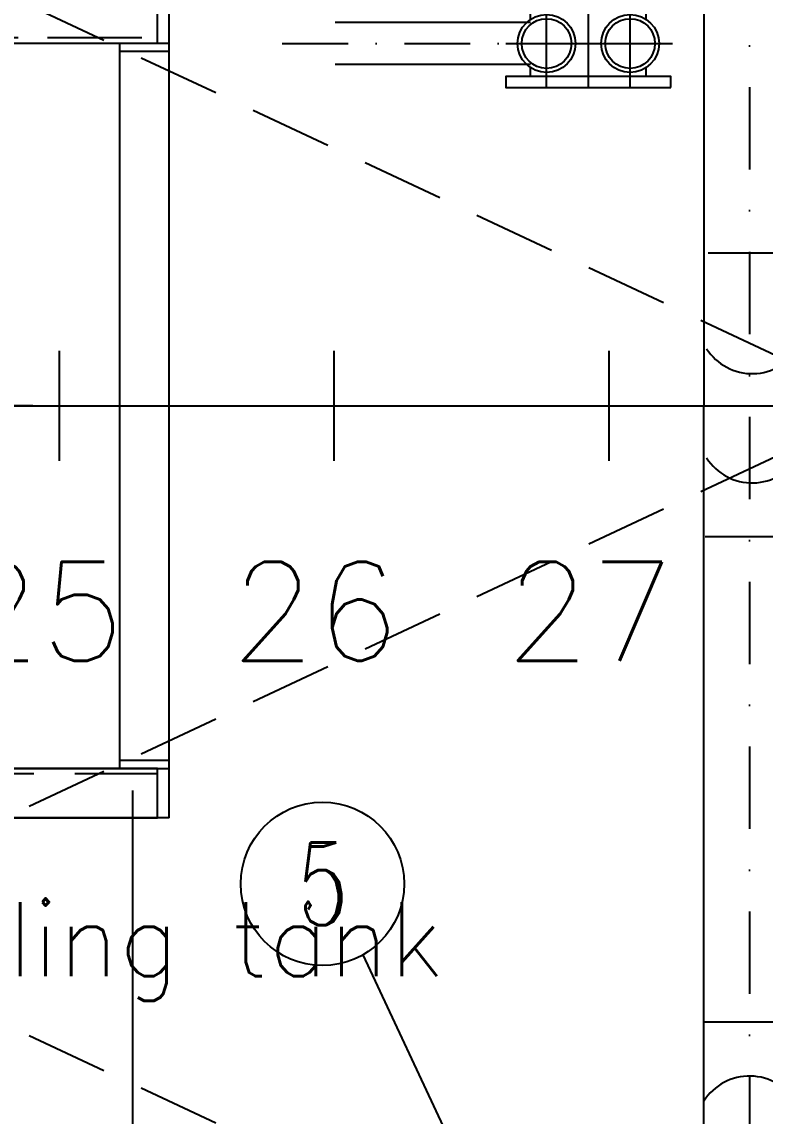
# Model space of a CAD drawing. Extents: x 33214 to 95067, y 8279 to 51908.
# Drawn here: x 45234 to 46587, y 20849 to 22841 of the extents above; entities that cross this region are included whole.
import ezdxf
from ezdxf.enums import TextEntityAlignment as Align

# ---------------------------------------------------------------- set-up
doc = ezdxf.new("R2010")
doc.units = 0
doc.header["$LTSCALE"] = 300
doc.header["$MEASUREMENT"] = 0
for name, pattern in [('CENTER', [3, 2.5, -0.25, 0, -0.25]), ('DASHDOT', [1, 0.5, -0.25, 0, -0.25]), ('DASHED', [0.75, 0.5, -0.25]), ('SNT-025', [0.74, 0.4, -0.17, 0, -0.17])]:
    doc.linetypes.add(name, pattern=pattern)
doc.layers.get('0').update_dxf_attribs({"linetype": 'CONTINUOUS'})
for name, color, linetype in [('ARMATUR', 2, 'CONTINUOUS'), ('CO1', 1, 'CONTINUOUS'), ('GENERATORSETT', 1, 'CONTINUOUS'), ('KOMP', 1, 'CONTINUOUS'), ('LASTLUKE', 1, 'CONTINUOUS'), ('M0CE1', 1, 'CENTER'), ('M0CO2', 2, 'CONTINUOUS'), ('M0CO3', 3, 'CONTINUOUS'), ('POSNR', 2, 'CONTINUOUS'), ('Poz', 1, 'CONTINUOUS'), ('S0CO1', 1, 'CONTINUOUS'), ('S0CO2', 2, 'CONTINUOUS'), ('S0CO3', 3, 'CONTINUOUS'), ('S0TX1', 1, 'CONTINUOUS'), ('SCE1', 1, 'DASHDOT'), ('Tanks', 9, 'CONTINUOUS')]:
    doc.layers.add(name, color=color, linetype=linetype)
doc.styles.add('18', font='romans', dxfattribs={"height": 180})
doc.styles.add('LIT2_5', font='Romanc.shx', dxfattribs={"width": 0.85})
doc.styles.get("Standard").update_dxf_attribs({"font": 'txt.shx', "height": 100})
doc.dimstyles.get("Standard").update_dxf_attribs({"dimscale": 100, "dimtxt": 100, "dimasz": 1, "dimexe": 0.05, "dimexo": 0.05, "dimgap": 0.5, "dimtad": 1, "dimdec": 0, "dimdsep": 46, "dimtxsty": 'STANDARD', "dimcen": 1.5, "dimclrd": 1, "dimclre": 1, "dimclrt": 2, "dimadec": 0, "dimazin": 0, "dimtfac": 1, "dimtdec": 0, "dimtmove": 2, "dimatfit": 3, "dimfxl": 1, "dimtolj": 1, "dimarcsym": 0})

# ---------------------------------------------------------------- blocks, each defined once
blk = doc.blocks.new('below 1-deck')
at = {"linetype": 'DASHED'}
for p, q in [((10000, 1875), (14000, 0)), ((10000, 0), (14000, -1875)), ((10000, -1875), (14000, 0))]:
    blk.add_line(p, q, dxfattribs=at)
at = {"linetype": 'DASHED', "style": '18'}
blk.add_text('Fuel oil settling tank', height=135, dxfattribs=at).set_placement((11311.8, -1038.2))
blk = doc.blocks.new('A$C64097268')
for p, q in [((12500, -100), (12500, 100)), ((13000, -100), (13000, 100)), ((13500, -100), (13500, 100)), ((2500, 0), (18000, 0))]:
    blk.add_line(p, q)
at = {"layer": 'LASTLUKE', "color": 2, "style": '18'}
for s, p in [('25', (12310.9, -464.2)), ('26', (12810.9, -464.2)), ('27', (13310.9, -464.2))]:
    blk.add_text(s, height=180, dxfattribs=at).set_placement(p)
blk = doc.blocks.new('GENERATOR-CENTER')
at = {"layer": 'GENERATORSETT'}
for p, q in [((274.4, -750), (274.4, 750)), ((-3075.6, 660), (274.4, 660)), ((184.4, -660), (184.4, 660)), ((274.4, 645), (184.4, 645)), ((26.5, 0), (-1337.6, 0)), ((184.4, -645), (274.4, -645)), ((-3075.6, -660), (274.4, -660)), ((207.5, -700), (207.5, -1800)), ((274.4, -750), (-3075.6, -750))]:
    blk.add_line(p, q, dxfattribs=at)
at = {"layer": 'GENERATORSETT', "linetype": 'DASHDOT'}
blk.add_arc((207.5, -750), 1050, 177.2706, 270, dxfattribs=at)
at = {"layer": 'S0CO3', "linetype": 'DASHED'}
for p, q in [((-3075.6, 670), (252.8, 670)), ((252.8, -670), (-3075.6, -670))]:
    blk.add_line(p, q, dxfattribs=at)
at = {"layer": 'S0CO3', "linetype": 'Continuous'}
for p, q in [((-3075.6, 660), (252.8, 660)), ((252.8, -660), (-3075.6, -660))]:
    blk.add_line(p, q, dxfattribs=at)
blk = doc.blocks.new('VVKS-50-3')
at = {"layer": 'ARMATUR'}
for p, q in [((20, 105.5), (36.3, 105.5)), ((123.7, 105.5), (156.3, 105.5)), ((243.7, 105.5), (276.3, 105.5)), ((363.7, 105.5), (410, 105.5)), ((20, -105.5), (36.3, -105.5)), ((123.7, -105.5), (156.3, -105.5)), ((243.7, -105.5), (276.3, -105.5)), ((363.7, -105.5), (410, -105.5))]:
    blk.add_line(p, q, dxfattribs=at)
for points in [[(0, -150), (20, -150), (20, 150), (0, 150), (0, -150)], [(410, -150), (430, -150), (430, 150), (410, 150), (410, -150)]]:
    blk.add_lwpolyline(points, close=True, dxfattribs=at)
at = {"layer": 'KOMP'}
for centre, radius in [((80, 76), 52.7), ((80, 76), 45.2), ((200, 76), 52.7), ((200, 76), 45.2), ((320, 76), 52.7), ((320, 76), 45.2), ((80, -76), 52.7), ((80, -76), 45.2), ((200, -76), 52.7), ((200, -76), 45.2), ((320, -76), 52.7), ((320, -76), 45.2)]:
    blk.add_circle(centre, radius, dxfattribs=at)
at = {"layer": 'M0CE1'}
for p, q in [((80, 150), (80, -153.4)), ((200, 150), (200, -153.4)), ((320, 150), (320, -153.4)), ((0, 76), (430, 76)), ((0, 0), (430, 0)), ((0, -76), (430, -76))]:
    blk.add_line(p, q, dxfattribs=at)
blk = doc.blocks.new('POS')
at = {"layer": 'POSNR'}
blk.add_circle((0, 0), 148.7, dxfattribs=at)
at = {"layer": 'S0TX1', "linetype": 'Continuous', "style": 'LIT2_5', "width": 0.723514}
blk.add_attdef('POS', text='', height=150, dxfattribs=at).set_placement((1.8, -75.1), align=Align.CENTER)
blk = doc.blocks.new('motorfundament')
at = {"layer": 'S0CO3', "linetype": 'Continuous'}
for p, q in [((5178, 660), (5178, 750)), ((1828, 660), (5178, 660)), ((5178, -660), (1828, -660)), ((5178, -750), (5178, -660)), ((1828, -750), (5178, -750))]:
    blk.add_line(p, q, dxfattribs=at)
at = {"layer": 'S0CO3', "linetype": 'DASHED'}
for p, q in [((1828, 670), (5178, 670)), ((5178, -670), (1828, -670))]:
    blk.add_line(p, q, dxfattribs=at)
blk = doc.blocks.new('seachest_cross')
at = {"layer": 'M0CO2'}
for p, q in [((51423, -6025.7), (51423, -7792.6)), ((51430.8, -7514.5), (51599.1, -7514.5)), ((51423, -9559.5), (51423, -7792.6)), ((51594, -8031.1), (51425.7, -8031.1)), ((51591.3, -8914.5), (51423, -8914.5))]:
    blk.add_line(p, q, dxfattribs=at)
for centre, start, end in [((51511, -7635.7), 212.6127, 329.9598), ((51511, -7834.5), 212.6127, 329.9598), ((51506, -9111.1), 30.0402, 147.3873)]:
    blk.add_arc(centre, 98.5, start, end, dxfattribs=at)
at = {"layer": 'SCE1'}
blk.add_line((51506, -5411.9), (51506, -10173.2), dxfattribs=at)

msp = doc.modelspace()

# ---------------------------------------------------------------- linework, layer by layer
at = {"layer": 'M0CO3'}
for p, q in [((46159.4, 22839.4), (45804, 22839.4)), ((46159.4, 22763.3), (45804, 22763.3))]:
    msp.add_line(p, q, dxfattribs=at)
at = {"layer": 'SCE1', "linetype": 'SNT-025'}
msp.add_line((45708, 22801.3), (46264.9, 22801.3), dxfattribs=at)

# ---------------------------------------------------------------- block references
at = {"layer": 'GENERATORSETT', "linetype": 'SNT-025'}
msp.add_blockref('GENERATOR-CENTER', (45227.7, 22142), dxfattribs=at)
at = {"layer": 'KOMP', "linetype": 'Continuous', "rotation": 90}
msp.add_blockref('VVKS-50-3', (46264.9, 22721.3), dxfattribs=at)
at = {"layer": 'POSNR', "linetype": 'SNT-025'}
ref = msp.add_blockref('POS', (45781, 21271.8), dxfattribs=at)
ref.add_attrib('POS', '5', dxfattribs={"layer": 'Poz', "color": 2, "linetype": 'Continuous', "height": 150, "style": 'LIT2_5', "width": 0.723514}).set_placement((45782.8, 21196.8), align=Align.CENTER)
at = {"layer": 'S0CO1'}
msp.add_blockref('A$C64097268', (32802.6, 22142), dxfattribs=at)
at = {"layer": 'S0CO2', "color": 6}
for name, p in [('motorfundament', (40302.6, 22142)), ('seachest_cross', (-4948, 29934.6))]:
    msp.add_blockref(name, p, dxfattribs=at)
at = {"layer": 'Tanks'}
msp.add_blockref('below 1-deck', (32802.6, 22142), dxfattribs=at)

# ---------------------------------------------------------------- leaders
at = {"layer": 'CO1', "linetype": 'Continuous'}
msp.add_leader([(46068.4, 20686.3), (45855.3, 21142.9)], dimstyle='STANDARD', override={"dimgap": 0.1, "dimtad": 0}, dxfattribs=at)

doc.saveas('drawing.dxf')
